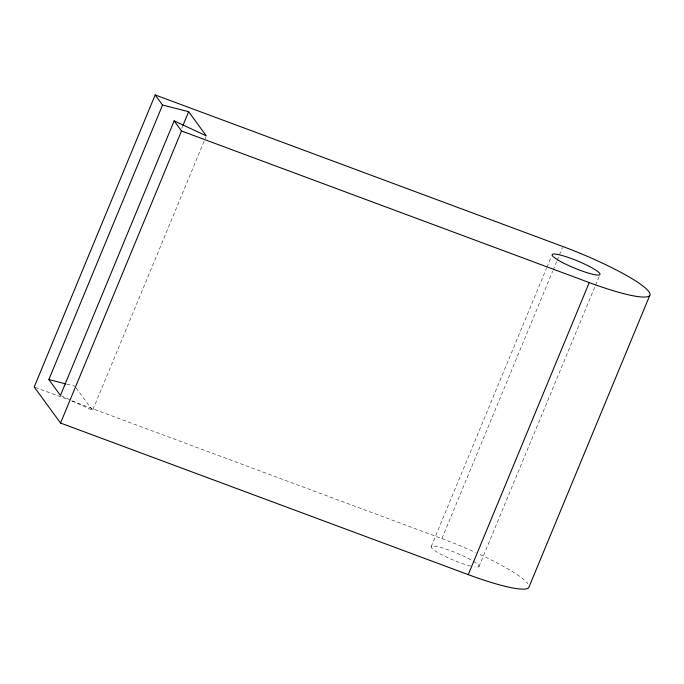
<?xml version="1.0" encoding="UTF-8"?>
<svg xmlns="http://www.w3.org/2000/svg" width="684" height="684" viewBox="0 0 684 684"><rect width="100%" height="100%" fill="white"/><g stroke="black" fill="none" stroke-linecap="round" stroke-linejoin="round"><path stroke-width="0.51" stroke-dasharray="3.42 2.56" d="M181.705 128.412L182.517 126.446M71.777 400.713L92.596 410.409L205.901 136.851M431.194 546.636L546.456 268.376M546.858 267.393L551.355 256.543M72.171 401.115L441.915 538.599L552.672 271.197M553.082 270.214L556.759 261.331M557.169 260.347L562.487 247.514M478.98 566.6L595.054 286.374M595.456 285.39L599.141 276.507M66.895 384.177L74.915 386.229M35.2 387.366L68.178 399.627M61.372 395.865L70.837 400.268M76.138 387.896L92.596 410.409M441.915 538.599A79.934 11.953 22.5 0 1 475.491 552.433M480.082 554.544A79.934 11.953 22.5 0 1 527.894 583.683M473.379 561.29A25.898 3.873 22.5 0 1 474.781 566.942M470.575 566.061A25.898 3.873 22.5 0 1 437.067 552.099A25.898 3.873 22.5 0 1 438.974 547.02A25.898 3.873 22.5 0 1 472.55 560.794"/><path stroke-width="1.03" d="M155.174 94.931L162.553 105.02L48.838 379.56L60.431 395.42L174.146 120.88L181.525 130.969L589.24 282.569A79.934 11.953 22.5 0 0 648.868 291.623A79.934 11.953 22.5 0 0 562.889 246.531L155.174 94.931L34.2 386.999L60.543 423.037L468.258 574.637A79.934 11.953 22.5 0 0 528.826 587.428L649.8 295.36M182.927 125.463L188.639 111.689L162.553 105.02M60.543 423.037L181.525 130.969M468.258 574.637L589.24 282.569M48.838 379.56L65.886 383.921M174.146 120.88L206.311 135.868L188.639 111.689M562.402 262.476A25.898 3.873 22.5 0 0 599.954 274.532A25.898 3.873 22.5 0 0 565.839 256.637A25.898 3.873 22.5 0 0 562.402 262.476"/></g></svg>
